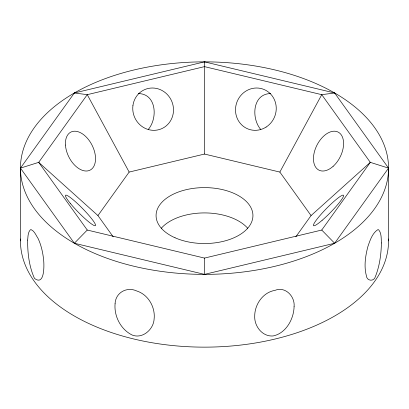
<?xml version="1.0" encoding="UTF-8"?>
<svg xmlns="http://www.w3.org/2000/svg" width="409" height="409" viewBox="0 0 409 409"><rect width="100%" height="100%" fill="white"/><g stroke="black" fill="none" stroke-linecap="round" stroke-linejoin="round"><path stroke-width="0.61" d="M295.825 236.806L311.055 215.574L279.848 172.071L321.74 94.668L334.644 92.981L388.55 168.119L388.55 240.881M148.365 129.346C157.823 118.262 156.586 93.743 138.262 93.554M334.644 92.981L204.5 61.856L74.356 92.981L20.45 168.119L20.45 240.881M113.175 236.806L97.945 215.574L129.152 172.071L204.5 154.055L279.848 172.071M129.152 172.071L87.26 94.668L38.697 162.358L87.26 230.047L204.5 258.084L321.74 230.047L370.303 162.358L321.74 94.668L204.5 66.631L87.26 94.668L74.356 92.981M97.945 215.574L38.697 162.358L20.45 168.119L74.356 243.253L204.5 274.378L334.644 243.253L388.55 168.119A184.05 106.258 0 0 0 112.475 76.094A184.05 106.258 0 0 0 112.475 260.139A184.05 106.258 0 0 0 388.55 168.119L370.303 162.358L311.055 215.574M74.356 243.253L87.26 230.047M270.738 93.554C252.414 93.743 251.177 118.262 260.635 129.346M321.74 230.047L334.644 243.253M204.5 61.856L204.5 154.055M204.5 258.084L204.5 274.378M161.264 228.278A48.436 27.965 0 0 1 204.5 212.92A48.436 27.965 0 0 1 247.736 228.278M388.519 238.989A184.05 106.258 0 0 1 204.5 347.144A184.05 106.258 0 0 1 20.481 238.989M381.403 242.961C381.173 254.321 379.649 265.855 375.436 276.474C374.209 281.847 366.786 281.239 366.362 275.702C363.846 266.167 365.406 256.049 367.86 246.668C369.925 240.589 372.338 233.038 377.972 229.597L378.719 229.873C381.679 233.432 381.086 238.621 381.403 242.961M27.654 240.103C27.536 253.079 29.095 266.453 34.458 278.381C44.888 286.443 44.208 264.679 43.584 259.47C42.802 252.251 41.161 245.063 38.073 238.462C36.028 235.461 34.545 231.029 31.028 229.597L30.281 229.873C27.807 232.583 28.032 236.673 27.654 240.103M294.086 306.689C293.805 319.122 285.886 333.401 273.054 335.963C262.353 336.822 254.214 326.208 254.71 316.106C254.689 304.388 262.987 292.353 274.935 290.375C285.303 286.039 295.18 296.469 294.086 306.689M115.077 303.78C113.968 316.285 120.834 329.618 132.291 335.089C142.567 339.127 153.579 329.419 154.116 319.046C155.486 307.256 148.257 294.567 136.708 290.963C126.81 286.372 115.502 292.634 115.077 303.78M175.016 237.757A48.436 27.965 0 0 0 252.522 219.224A48.436 27.965 0 0 0 185.967 189.74A48.436 27.965 0 0 0 175.016 237.757M322.093 220.359A21.309 2.812 -45.5 0 0 343.534 195.344A21.309 2.812 -45.5 0 0 319.945 215.594A21.309 2.812 -45.5 0 0 322.093 220.359M333.125 166.325A21.309 13.011 -63.3 0 0 338.642 132.373A21.309 13.011 -63.3 0 0 313.805 154.638A21.309 13.011 -63.3 0 0 333.125 166.325M266.085 127.087A21.309 20.225 -68.3 0 0 266.034 90.455A21.309 20.225 -68.3 0 0 235.497 109.96A21.309 20.225 -68.3 0 0 266.085 127.087M65.466 145.057A21.309 13.011 63.3 0 0 89.055 170.568A21.309 13.011 63.3 0 0 86.907 137.71A21.309 13.011 63.3 0 0 65.466 145.057M70.358 203.426A21.309 2.812 45.5 0 0 95.195 225.748A21.309 2.812 45.5 0 0 75.875 202.118A21.309 2.812 45.5 0 0 70.358 203.426M132.93 105.619A21.309 20.225 68.3 0 0 160.895 129.014A21.309 20.225 68.3 0 0 165.553 92.869A21.309 20.225 68.3 0 0 132.93 105.619"/></g></svg>
